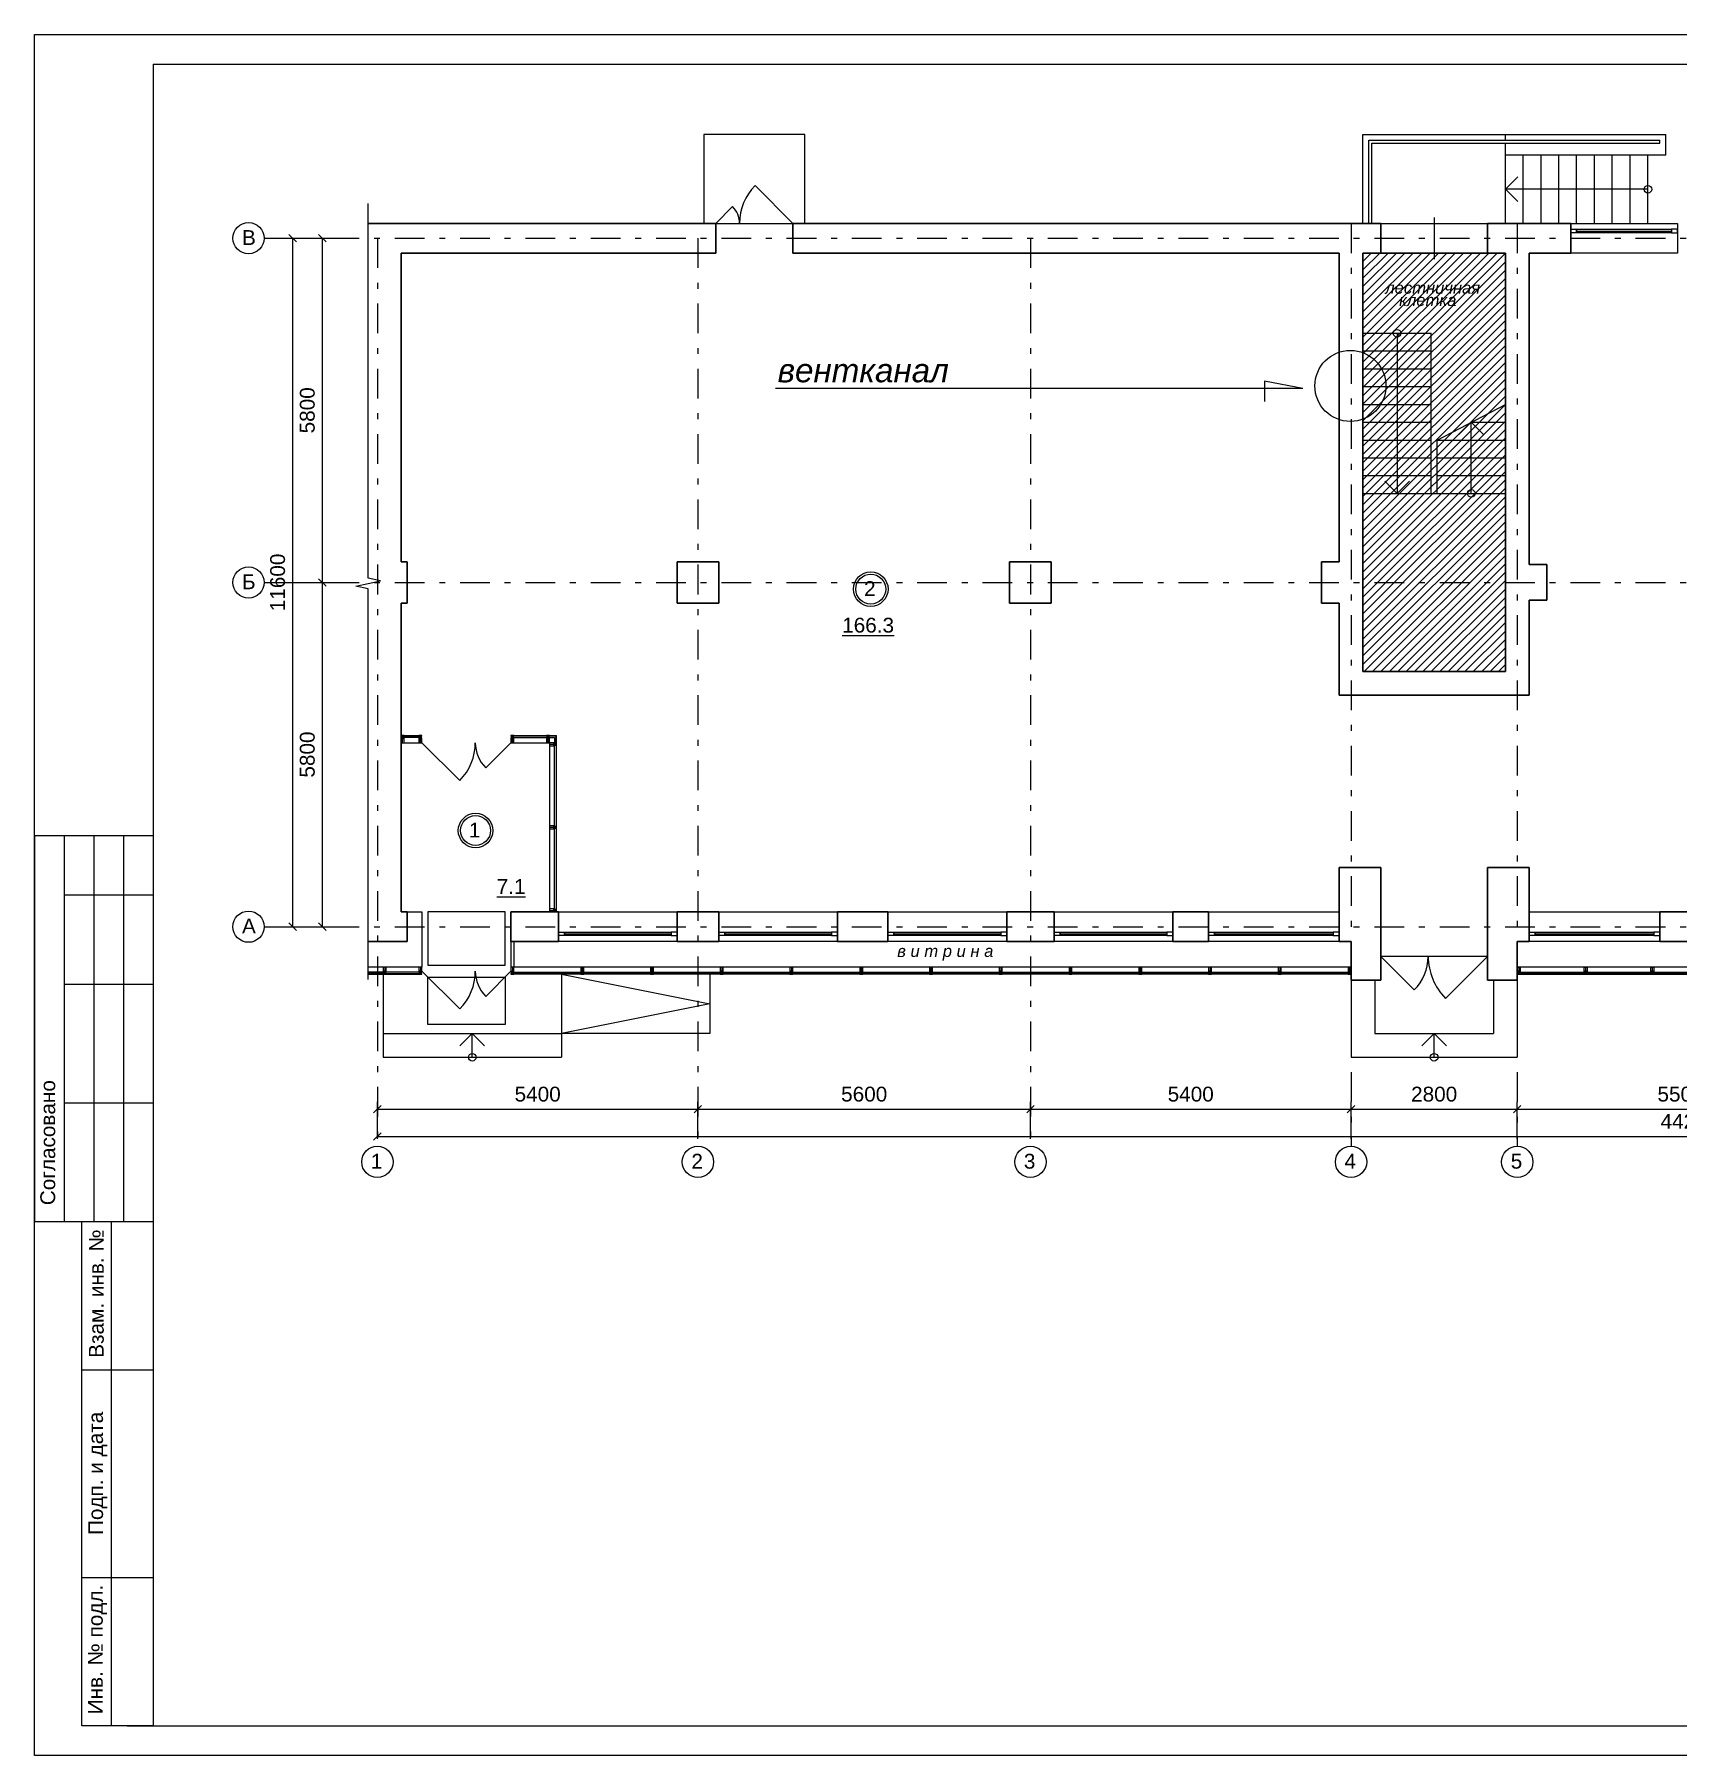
# Model space of a CAD drawing. Header units: metres. Extents: x 1647.3 to 1708.8, y -76.7 to -8.6.
# Drawn here: x 1647.35 to 1675.02, y -73.78 to -44.78 of the extents above; entities that cross this region are included whole.
import ezdxf
from ezdxf.enums import TextEntityAlignment as Align

# ---------------------------------------------------------------- set-up
doc = ezdxf.new("R2010")
doc.units = ezdxf.units.M
doc.header["$MEASUREMENT"] = 0
doc.linetypes.add('( Dashdot )', pattern=[1.001, 0.5, -0.25, 0.001, -0.25])
doc.layers.add('Level 50', color=7, linetype='Continuous', lineweight=0)
doc.layers.add('Level 63', color=7, linetype='Continuous', lineweight=0)
doc.styles.get("Standard").update_dxf_attribs({"font": 'times.ttf'})
doc.styles.add('Style-Arial', font='arial.ttf')
doc.styles.add('Style-Arial IF', font='ariali.ttf')
doc.dimstyles.get("Standard").update_dxf_attribs({"dimtxt": 0.18, "dimasz": 0.18, "dimexe": 0.18, "dimexo": 0.0625, "dimgap": 0.09, "dimtad": 0, "dimtih": 1, "dimtoh": 1, "dimdec": 4, "dimzin": 0, "dimdsep": 46, "dimtxsty": 'Standard', "dimcen": 0.09, "dimadec": 0, "dimazin": 0, "dimtfac": 1, "dimtdec": 4, "dimtofl": 0, "dimtmove": 0, "dimatfit": 3, "dimfxl": 1, "dimtolj": 1, "dimtzin": 0, "dimarcsym": 0})

# ---------------------------------------------------------------- blocks, each defined once
blk = doc.blocks.new('*U1186')
at = {"lineweight": 0}
blk.add_line((-0.8, 0), (0.8, 0), dxfattribs=at)
at = {"lineweight": 13, "flags": 128}
for points in [[(-0.9, 0.03), (-0.8, 0.03), (-0.8, -0.03), (-0.9, -0.03), (-0.9, 0.03)], [(0.9, 0.03), (0.8, 0.03), (0.8, -0.03), (0.9, -0.03), (0.9, 0.03)]]:
    blk.add_lwpolyline(points, close=True, dxfattribs=at)
at = {"lineweight": 0, "flags": 128}
blk.add_lwpolyline([(-0.8, 0.03), (0.8, 0.03), (0.8, -0.03), (-0.8, -0.03), (-0.8, 0.03)], close=True, dxfattribs=at)
blk = doc.blocks.new('*U1187')
at = {"lineweight": 0}
blk.add_line((-1, 0), (1, 0), dxfattribs=at)
at = {"lineweight": 13, "flags": 128}
for points in [[(-1.1, 0.03), (-1, 0.03), (-1, -0.03), (-1.1, -0.03), (-1.1, 0.03)], [(1.1, 0.03), (1, 0.03), (1, -0.03), (1.1, -0.03), (1.1, 0.03)]]:
    blk.add_lwpolyline(points, close=True, dxfattribs=at)
at = {"lineweight": 0, "flags": 128}
blk.add_lwpolyline([(-1, 0.03), (1, 0.03), (1, -0.03), (-1, -0.03), (-1, 0.03)], close=True, dxfattribs=at)
blk = doc.blocks.new('*U1190')
at = {"lineweight": 0}
blk.add_line((-0.9, 0), (0.9, 0), dxfattribs=at)
at = {"lineweight": 13, "flags": 128}
for points in [[(-1, 0.03), (-0.9, 0.03), (-0.9, -0.03), (-1, -0.03), (-1, 0.03)], [(1, 0.03), (0.9, 0.03), (0.9, -0.03), (1, -0.03), (1, 0.03)]]:
    blk.add_lwpolyline(points, close=True, dxfattribs=at)
at = {"lineweight": 0, "flags": 128}
blk.add_lwpolyline([(-0.9, 0.03), (0.9, 0.03), (0.9, -0.03), (-0.9, -0.03), (-0.9, 0.03)], close=True, dxfattribs=at)
blk = doc.blocks.new('*U109')
at = {"color": 7, "linetype": 'Continuous', "lineweight": 13}
blk.add_line((0, 0.06), (0, -0.06), dxfattribs=at)
at = {"color": 7, "linetype": 'Continuous', "lineweight": 13, "flags": 128}
for points in [[(-0.025, 0.06), (0.025, 0.06), (0.025, -0.01), (-0.025, -0.01), (-0.025, 0.06)], [(-0.025, -0.05), (0.025, -0.05), (0.025, -0.06), (-0.025, -0.06), (-0.025, -0.05)]]:
    blk.add_lwpolyline(points, close=True, dxfattribs=at)
for points in [[(-0.015, -0.025), (-0.025, -0.025), (-0.025, -0.01), (0.025, -0.01), (0.025, -0.025), (0.015, -0.025)], [(0.015, -0.025), (0.015, -0.05), (-0.015, -0.05), (-0.015, -0.025)]]:
    blk.add_lwpolyline(points, dxfattribs=at)
blk = doc.blocks.new('*U526')
at = {"layer": 'Level 50', "color": 7, "linetype": 'Continuous', "lineweight": 0}
for p, q in [((-30.737, 14.5), (30.763, 14.5)), ((-30.737, -14.5), (-30.737, 14.5)), ((30.763, -14.5), (-30.737, -14.5))]:
    blk.add_line(p, q, dxfattribs=at)
at = {"layer": 'Level 50', "color": 7, "linetype": 'Continuous', "lineweight": 13}
for p, q in [((-28.737, 14), (30.263, 14)), ((-28.737, 14), (-28.737, -14)), ((-29.176, -14), (30.263, -14))]:
    blk.add_line(p, q, dxfattribs=at)
at = {"layer": 'Level 63', "color": 7, "linetype": 'Continuous', "lineweight": 13}
for p, q in [((-30.737, 1), (-28.737, 1)), ((-30.737, 1), (-30.737, -5.5)), ((-30.237, 1), (-30.237, -5.5)), ((-29.737, 1), (-29.737, -5.5)), ((-29.237, 1), (-29.237, -5.5)), ((-30.237, 0), (-28.737, 0)), ((-30.237, -1.5), (-28.737, -1.5)), ((-30.237, -3.5), (-28.737, -3.5)), ((-30.737, -5.5), (-28.737, -5.5)), ((-29.937, -5.5), (-28.737, -5.5)), ((-29.437, -14), (-29.437, -5.5)), ((-29.937, -8), (-28.737, -8)), ((-29.937, -11.5), (-28.737, -11.5))]:
    blk.add_line(p, q, dxfattribs=at)
at = {"layer": 'Level 63', "color": 7, "linetype": 'Continuous', "lineweight": 13, "flags": 128}
blk.add_lwpolyline([(-28.737, -14), (-29.937, -14), (-29.937, -5.5)], dxfattribs=at)
at = {"layer": 'Level 63', "color": 7, "linetype": 'Continuous', "lineweight": 0, "style": 'Style-Arial'}
for s, p in [('Согласовано', (-30.513, -4.173)), ('Взам. инв. №', (-29.695, -6.716)), ('Подп. и дата', (-29.707, -9.745)), ('Инв. № подл.', (-29.712, -12.713))]:
    blk.add_text(s, height=0.25002, rotation=90, dxfattribs=at).set_placement(p, align=Align.MIDDLE_CENTER)
blk = doc.blocks.new('*U13')
at = {"color": 7, "linetype": 'Continuous', "lineweight": 13}
for radius in [0.291, 0.252]:
    blk.add_circle((0, 0), radius, dxfattribs=at)
at = {"color": 7, "linetype": 'Continuous', "lineweight": 13, "style": 'Style-Arial'}
blk.add_text('1', height=0.25, dxfattribs=at).set_placement((-0.113, 0.133), align=Align.TOP_LEFT)
blk = doc.blocks.new('*U14')
at = {"color": 7, "linetype": 'Continuous', "lineweight": 13}
for radius in [0.291, 0.252]:
    blk.add_circle((0, 0), radius, dxfattribs=at)
at = {"color": 7, "linetype": 'Continuous', "lineweight": 13, "style": 'Style-Arial'}
blk.add_text('2', height=0.25, dxfattribs=at).set_placement((-0.113, 0.133), align=Align.TOP_LEFT)
blk = doc.blocks.new('_Oblique')
at = {"color": 0, "linetype": 'ByBlock', "lineweight": -2}
blk.add_line((0.5, 0.5), (-0.5, -0.5), dxfattribs=at)
blk = doc.blocks.new('*D1195')
at = {"color": 0, "linetype": 'Continuous', "lineweight": -2, "transparency": 16777216}
for p, q in [((1651.343, -48.214), (1651.822, -48.214)), ((1651.697, -48.214), (1651.697, -59.814)), ((1651.343, -59.814), (1651.822, -59.814))]:
    blk.add_line(p, q, dxfattribs=at)
at = {"layer": 'Defpoints', "color": 0, "linetype": 'Continuous', "lineweight": 13, "transparency": 16777216}
for p in [(1651.218, -48.214), (1651.218, -59.814), (1651.697, -59.814)]:
    blk.add_point(p, dxfattribs=at)
at = {"color": 0, "linetype": 'Continuous', "lineweight": -2, "transparency": 16777216, "xscale": 0.125, "yscale": 0.125, "zscale": 0.125}
for p, rotation in [((1651.697, -48.214), 90), ((1651.697, -59.814), 270)]:
    blk.add_blockref('_Oblique', p, dxfattribs=dict(at, rotation=rotation))
at = {"color": 0, "linetype": 'Continuous', "lineweight": 0, "transparency": 16777216, "insert": (1651.445, -54.014), "char_height": 0.25, "attachment_point": 5, "rotation": 90, "style": 'Style-Arial'}
blk.add_mtext('\\A1;11600', dxfattribs=at)
blk = doc.blocks.new('*D1197')
at = {"color": 0, "linetype": 'Continuous', "lineweight": -2, "transparency": 16777216}
for p, q in [((1651.343, -48.214), (1652.322, -48.214)), ((1652.197, -48.214), (1652.197, -54.014)), ((1651.343, -54.014), (1652.322, -54.014))]:
    blk.add_line(p, q, dxfattribs=at)
at = {"layer": 'Defpoints', "color": 0, "linetype": 'Continuous', "lineweight": 13, "transparency": 16777216}
for p in [(1651.218, -48.214), (1651.218, -54.014), (1652.197, -54.014)]:
    blk.add_point(p, dxfattribs=at)
at = {"color": 0, "linetype": 'Continuous', "lineweight": -2, "transparency": 16777216, "xscale": 0.125, "yscale": 0.125, "zscale": 0.125}
for p, rotation in [((1652.197, -48.214), 90), ((1652.197, -54.014), 270)]:
    blk.add_blockref('_Oblique', p, dxfattribs=dict(at, rotation=rotation))
at = {"color": 0, "linetype": 'Continuous', "lineweight": 0, "transparency": 16777216, "insert": (1651.945, -51.114), "char_height": 0.25, "attachment_point": 5, "rotation": 90, "style": 'Style-Arial'}
blk.add_mtext('\\A1;5800', dxfattribs=at)
blk = doc.blocks.new('*D1196')
at = {"color": 0, "linetype": 'Continuous', "lineweight": -2, "transparency": 16777216}
for p, q in [((1651.343, -54.014), (1652.322, -54.014)), ((1652.197, -54.014), (1652.197, -59.814)), ((1651.343, -59.814), (1652.322, -59.814))]:
    blk.add_line(p, q, dxfattribs=at)
at = {"layer": 'Defpoints', "color": 0, "linetype": 'Continuous', "lineweight": 13, "transparency": 16777216}
for p in [(1651.218, -54.014), (1651.218, -59.814), (1652.197, -59.814)]:
    blk.add_point(p, dxfattribs=at)
at = {"color": 0, "linetype": 'Continuous', "lineweight": -2, "transparency": 16777216, "xscale": 0.125, "yscale": 0.125, "zscale": 0.125}
for p, rotation in [((1652.197, -54.014), 90), ((1652.197, -59.814), 270)]:
    blk.add_blockref('_Oblique', p, dxfattribs=dict(at, rotation=rotation))
at = {"color": 0, "linetype": 'Continuous', "lineweight": 0, "transparency": 16777216, "insert": (1651.945, -56.914), "char_height": 0.25, "attachment_point": 5, "rotation": 90, "style": 'Style-Arial'}
blk.add_mtext('\\A1;5800', dxfattribs=at)
blk = doc.blocks.new('*D1206')
at = {"color": 0, "linetype": 'Continuous', "lineweight": -2, "transparency": 16777216}
for p, q in [((1653.124, -63.389), (1653.124, -62.765)), ((1653.124, -62.89), (1658.524, -62.89)), ((1658.524, -63.389), (1658.524, -62.765))]:
    blk.add_line(p, q, dxfattribs=at)
at = {"layer": 'Defpoints', "color": 0, "linetype": 'Continuous', "lineweight": 13, "transparency": 16777216}
for p in [(1658.524, -62.89), (1653.124, -63.514), (1658.524, -63.514)]:
    blk.add_point(p, dxfattribs=at)
at = {"color": 0, "linetype": 'Continuous', "lineweight": -2, "transparency": 16777216, "xscale": 0.125, "yscale": 0.125, "zscale": 0.125, "rotation": 180}
blk.add_blockref('_Oblique', (1653.124, -62.89), dxfattribs=at)
at = {"color": 0, "linetype": 'Continuous', "lineweight": -2, "transparency": 16777216, "xscale": 0.125, "yscale": 0.125, "zscale": 0.125}
blk.add_blockref('_Oblique', (1658.524, -62.89), dxfattribs=at)
at = {"color": 0, "linetype": 'Continuous', "lineweight": 0, "transparency": 16777216, "insert": (1655.824, -62.637), "char_height": 0.25, "attachment_point": 5, "style": 'Style-Arial'}
blk.add_mtext('\\A1;5400', dxfattribs=at)
blk = doc.blocks.new('*D1198')
at = {"color": 0, "linetype": 'Continuous', "lineweight": -2, "transparency": 16777216}
for p, q in [((1658.524, -63.389), (1658.524, -62.765)), ((1658.524, -62.89), (1664.124, -62.89)), ((1664.124, -63.389), (1664.124, -62.765))]:
    blk.add_line(p, q, dxfattribs=at)
at = {"layer": 'Defpoints', "color": 0, "linetype": 'Continuous', "lineweight": 13, "transparency": 16777216}
for p in [(1664.124, -62.89), (1658.524, -63.514), (1664.124, -63.514)]:
    blk.add_point(p, dxfattribs=at)
at = {"color": 0, "linetype": 'Continuous', "lineweight": -2, "transparency": 16777216, "xscale": 0.125, "yscale": 0.125, "zscale": 0.125, "rotation": 180}
blk.add_blockref('_Oblique', (1658.524, -62.89), dxfattribs=at)
at = {"color": 0, "linetype": 'Continuous', "lineweight": -2, "transparency": 16777216, "xscale": 0.125, "yscale": 0.125, "zscale": 0.125}
blk.add_blockref('_Oblique', (1664.124, -62.89), dxfattribs=at)
at = {"color": 0, "linetype": 'Continuous', "lineweight": 0, "transparency": 16777216, "insert": (1661.324, -62.637), "char_height": 0.25, "attachment_point": 5, "style": 'Style-Arial'}
blk.add_mtext('\\A1;5600', dxfattribs=at)
blk = doc.blocks.new('*D1199')
at = {"color": 0, "linetype": 'Continuous', "lineweight": -2, "transparency": 16777216}
for p, q in [((1664.124, -63.389), (1664.124, -62.765)), ((1664.124, -62.89), (1669.524, -62.89)), ((1669.524, -63.389), (1669.524, -62.765))]:
    blk.add_line(p, q, dxfattribs=at)
at = {"layer": 'Defpoints', "color": 0, "linetype": 'Continuous', "lineweight": 13, "transparency": 16777216}
for p in [(1669.524, -62.89), (1664.124, -63.514), (1669.524, -63.514)]:
    blk.add_point(p, dxfattribs=at)
at = {"color": 0, "linetype": 'Continuous', "lineweight": -2, "transparency": 16777216, "xscale": 0.125, "yscale": 0.125, "zscale": 0.125, "rotation": 180}
blk.add_blockref('_Oblique', (1664.124, -62.89), dxfattribs=at)
at = {"color": 0, "linetype": 'Continuous', "lineweight": -2, "transparency": 16777216, "xscale": 0.125, "yscale": 0.125, "zscale": 0.125}
blk.add_blockref('_Oblique', (1669.524, -62.89), dxfattribs=at)
at = {"color": 0, "linetype": 'Continuous', "lineweight": 0, "transparency": 16777216, "insert": (1666.824, -62.637), "char_height": 0.25, "attachment_point": 5, "style": 'Style-Arial'}
blk.add_mtext('\\A1;5400', dxfattribs=at)
blk = doc.blocks.new('*D1200')
at = {"color": 0, "linetype": 'Continuous', "lineweight": -2, "transparency": 16777216}
for p, q in [((1669.524, -63.389), (1669.524, -62.765)), ((1669.524, -62.89), (1672.324, -62.89)), ((1672.324, -63.389), (1672.324, -62.765))]:
    blk.add_line(p, q, dxfattribs=at)
at = {"layer": 'Defpoints', "color": 0, "linetype": 'Continuous', "lineweight": 13, "transparency": 16777216}
for p in [(1672.324, -62.89), (1669.524, -63.514), (1672.324, -63.514)]:
    blk.add_point(p, dxfattribs=at)
at = {"color": 0, "linetype": 'Continuous', "lineweight": -2, "transparency": 16777216, "xscale": 0.125, "yscale": 0.125, "zscale": 0.125, "rotation": 180}
blk.add_blockref('_Oblique', (1669.524, -62.89), dxfattribs=at)
at = {"color": 0, "linetype": 'Continuous', "lineweight": -2, "transparency": 16777216, "xscale": 0.125, "yscale": 0.125, "zscale": 0.125}
blk.add_blockref('_Oblique', (1672.324, -62.89), dxfattribs=at)
at = {"color": 0, "linetype": 'Continuous', "lineweight": 0, "transparency": 16777216, "insert": (1670.924, -62.637), "char_height": 0.25, "attachment_point": 5, "style": 'Style-Arial'}
blk.add_mtext('\\A1;2800', dxfattribs=at)
blk = doc.blocks.new('*D1201')
at = {"color": 0, "linetype": 'Continuous', "lineweight": -2, "transparency": 16777216}
for p, q in [((1672.324, -63.389), (1672.324, -62.765)), ((1672.324, -62.89), (1677.824, -62.89)), ((1677.824, -63.389), (1677.824, -62.765))]:
    blk.add_line(p, q, dxfattribs=at)
at = {"layer": 'Defpoints', "color": 0, "linetype": 'Continuous', "lineweight": 13, "transparency": 16777216}
for p in [(1677.824, -62.89), (1672.324, -63.514), (1677.824, -63.514)]:
    blk.add_point(p, dxfattribs=at)
at = {"color": 0, "linetype": 'Continuous', "lineweight": -2, "transparency": 16777216, "xscale": 0.125, "yscale": 0.125, "zscale": 0.125, "rotation": 180}
blk.add_blockref('_Oblique', (1672.324, -62.89), dxfattribs=at)
at = {"color": 0, "linetype": 'Continuous', "lineweight": -2, "transparency": 16777216, "xscale": 0.125, "yscale": 0.125, "zscale": 0.125}
blk.add_blockref('_Oblique', (1677.824, -62.89), dxfattribs=at)
at = {"color": 0, "linetype": 'Continuous', "lineweight": 0, "transparency": 16777216, "insert": (1675.074, -62.637), "char_height": 0.25, "attachment_point": 5, "style": 'Style-Arial'}
blk.add_mtext('\\A1;5500', dxfattribs=at)
blk = doc.blocks.new('*D1207')
at = {"color": 0, "linetype": 'Continuous', "lineweight": -2, "transparency": 16777216}
for p, q in [((1653.124, -63.389), (1653.124, -63.223)), ((1653.124, -63.348), (1697.324, -63.348)), ((1697.324, -63.389), (1697.324, -63.223))]:
    blk.add_line(p, q, dxfattribs=at)
at = {"layer": 'Defpoints', "color": 0, "linetype": 'Continuous', "lineweight": 13, "transparency": 16777216}
for p in [(1697.324, -63.348), (1653.124, -63.514), (1697.324, -63.514)]:
    blk.add_point(p, dxfattribs=at)
at = {"color": 0, "linetype": 'Continuous', "lineweight": -2, "transparency": 16777216, "xscale": 0.125, "yscale": 0.125, "zscale": 0.125, "rotation": 180}
blk.add_blockref('_Oblique', (1653.124, -63.348), dxfattribs=at)
at = {"color": 0, "linetype": 'Continuous', "lineweight": -2, "transparency": 16777216, "xscale": 0.125, "yscale": 0.125, "zscale": 0.125}
blk.add_blockref('_Oblique', (1697.324, -63.348), dxfattribs=at)
at = {"color": 0, "linetype": 'Continuous', "lineweight": 0, "transparency": 16777216, "insert": (1675.224, -63.095), "char_height": 0.25, "attachment_point": 5, "style": 'Style-Arial'}
blk.add_mtext('\\A1;44200', dxfattribs=at)

msp = doc.modelspace()

# ---------------------------------------------------------------- hatches: boundary and pattern name
at = {"lineweight": 0}
h = msp.add_hatch(dxfattribs=at)
h.set_pattern_fill('HATCH', color=252, style=0, pattern_type=2)
h.set_pattern_definition([(45, (1669.72421, -48.46436), (-0.0707107, 0.0707107), [])])
h.paths.add_polyline_path([(1669.72421104, -48.46436206), (1672.12421104, -48.46436206), (1672.12421104, -55.51436206), (1669.72421104, -55.51436206)])

# ---------------------------------------------------------------- linework, layer by layer
at = {"lineweight": 13}
for p, q in [((1669.72421104, -47.96436206), (1669.72421104, -46.46436206)), ((1669.72421104, -46.46436206), (1674.82421104, -46.46436206)), ((1669.82421104, -46.56436206), (1674.72421104, -46.56436206)), ((1669.82421104, -47.96436206), (1669.82421104, -46.56436206)), ((1669.87421104, -46.61436206), (1674.72421104, -46.61436206)), ((1669.87421104, -47.96436206), (1669.87421104, -46.61436206)), ((1672.12421104, -46.56436206), (1672.12421104, -46.46436206)), ((1672.12421104, -47.96436206), (1672.12421104, -46.61436206)), ((1674.72421104, -46.61436206), (1674.72421104, -46.56436206)), ((1674.82421104, -46.81436206), (1674.82421104, -46.46436206)), ((1674.82421104, -46.81436206), (1672.12421104, -46.81436206)), ((1674.52421104, -47.96436206), (1674.52421104, -46.81436206)), ((1659.48781493, -47.32796596), (1660.12421104, -47.96436206)), ((1658.82421104, -47.96436206), (1659.10705375, -47.68151935)), ((1669.72421104, -49.81436206), (1670.87421104, -49.81436206)), ((1670.87421104, -52.51436206), (1670.87421104, -49.81436206)), ((1670.97421104, -52.51436206), (1670.97421104, -51.61436206)), ((1669.72421104, -52.51436206), (1672.12421104, -52.51436206)), ((1653.52421104, -56.59436206), (1653.87421104, -56.59436206)), ((1653.52421104, -56.71436206), (1653.87421104, -56.71436206)), ((1653.87421104, -56.71436206), (1654.51060714, -57.35075817)), ((1655.37421104, -56.71436206), (1654.94994697, -57.13862613)), ((1655.37421104, -56.59436206), (1656.14421104, -56.59436206)), ((1655.37421104, -56.71436206), (1656.02421104, -56.71436206)), ((1656.02421104, -56.71436206), (1656.02421104, -59.56436206)), ((1656.14421104, -59.56436206), (1656.14421104, -56.59436206)), ((1653.62421104, -59.56436206), (1653.87421104, -59.56436206)), ((1653.87421104, -59.56436206), (1653.87421104, -60.49436206)), ((1655.37421104, -60.06436206), (1655.37421104, -60.49436206)), ((1655.42421104, -60.06436206), (1655.42421104, -60.49436206)), ((1670.02421104, -60.31436206), (1670.58989646, -60.88004749)), ((1671.82421104, -60.31436206), (1671.11710426, -61.02146885)), ((1653.82421104, -60.49436206), (1652.968254, -60.49436206)), ((1653.87421104, -60.56436206), (1654.51060714, -61.20075817)), ((1655.37421104, -60.56436206), (1654.94994697, -60.98862613)), ((1669.52421104, -60.49436206), (1655.37421104, -60.49436206)), ((1683.62421104, -60.49436206), (1672.32421104, -60.49436206)), ((1652.968254, -60.61436206), (1653.82421104, -60.61436206)), ((1653.22301905, -60.61436206), (1653.22301905, -62.01436206)), ((1669.52421104, -60.61436206), (1655.37421104, -60.61436206)), ((1656.22301905, -60.61436206), (1656.22301905, -62.01436206)), ((1658.72301905, -60.61436206), (1658.72301905, -61.61436206)), ((1669.52421104, -60.71436206), (1669.52421104, -62.01436206)), ((1669.92421104, -60.71436206), (1669.92421104, -61.61436206)), ((1671.92421104, -60.71436206), (1671.92421104, -61.61436206)), ((1672.32421104, -60.61436206), (1683.62421104, -60.61436206)), ((1672.32421104, -60.71436206), (1672.32421104, -62.01436206)), ((1653.22301905, -61.61436206), (1656.22301905, -61.61436206)), ((1658.72301905, -61.61436206), (1656.22301905, -61.61436206)), ((1669.92421104, -61.61436206), (1671.92421104, -61.61436206)), ((1653.22301905, -62.01436206), (1656.22301905, -62.01436206)), ((1669.52421104, -62.01436206), (1672.32421104, -62.01436206))]:
    msp.add_line(p, q, dxfattribs=at)
at = {"lineweight": 0}
for p, q in [((1672.42421104, -47.96436206), (1672.42421104, -46.81436206)), ((1672.72421104, -47.96436206), (1672.72421104, -46.81436206)), ((1673.02421104, -47.96436206), (1673.02421104, -46.81436206)), ((1673.32421104, -47.96436206), (1673.32421104, -46.81436206)), ((1673.62421104, -47.96436206), (1673.62421104, -46.81436206)), ((1673.92421104, -47.96436206), (1673.92421104, -46.81436206)), ((1674.22421104, -47.96436206), (1674.22421104, -46.81436206)), ((1672.33196141, -47.18161169), (1672.12421104, -47.38936206)), ((1674.52421104, -47.38936206), (1672.12421104, -47.38936206)), ((1672.33196141, -47.59711244), (1672.12421104, -47.38936206)), ((1658.82421104, -47.96436206), (1660.12421104, -47.96436206)), ((1670.92421104, -47.86436206), (1670.92421104, -48.56436206)), ((1670.29921104, -49.81436206), (1670.29921104, -52.51436206)), ((1669.72421104, -50.11436206), (1670.87421104, -50.11436206)), ((1669.72421104, -50.41436206), (1670.87421104, -50.41436206)), ((1669.72421104, -50.71436206), (1670.87421104, -50.71436206)), ((1669.72421104, -51.01436206), (1670.87421104, -51.01436206)), ((1670.97421104, -51.61436206), (1672.12421104, -51.01436206)), ((1669.72421104, -51.31436206), (1670.87421104, -51.31436206)), ((1671.34146067, -51.52211244), (1671.54921104, -51.31436206)), ((1671.54921104, -51.31436206), (1672.12421104, -51.31436206)), ((1671.54921104, -52.51436206), (1671.54921104, -51.31436206)), ((1671.75696141, -51.52211244), (1671.54921104, -51.31436206)), ((1669.72421104, -51.61436206), (1670.87421104, -51.61436206)), ((1670.97421104, -51.61436206), (1672.12421104, -51.61436206)), ((1669.72421104, -51.91436206), (1670.87421104, -51.91436206)), ((1670.97421104, -51.91436206), (1672.12421104, -51.91436206)), ((1669.72421104, -52.21436206), (1670.87421104, -52.21436206)), ((1670.09146067, -52.30661169), (1670.29921104, -52.51436206)), ((1670.50696141, -52.30661169), (1670.29921104, -52.51436206)), ((1670.97421104, -52.21436206), (1672.12421104, -52.21436206)), ((1671.82421104, -60.31436206), (1670.02421104, -60.31436206)), ((1654.51526868, -61.82211244), (1654.72301905, -61.61436206)), ((1654.72301905, -62.01436206), (1654.72301905, -61.61436206)), ((1654.93076942, -61.82211244), (1654.72301905, -61.61436206)), ((1670.71646067, -61.82211244), (1670.92421104, -61.61436206)), ((1670.92421104, -62.01436206), (1670.92421104, -61.61436206)), ((1671.13196141, -61.82211244), (1670.92421104, -61.61436206))]:
    msp.add_line(p, q, dxfattribs=at)
at = {"lineweight": 30}
for p, q in [((1652.968254, -47.96436206), (1658.82421104, -47.96436206)), ((1658.82421104, -47.96436206), (1658.82421104, -48.46436206)), ((1660.12421104, -47.96436206), (1660.12421104, -48.46436206)), ((1660.12421104, -47.96436206), (1670.02421104, -47.96436206)), ((1670.02421104, -47.96436206), (1670.02421104, -48.46436206)), ((1671.82421104, -47.96436206), (1671.82421104, -48.46436206)), ((1671.82421104, -47.96436206), (1673.22421104, -47.96436206)), ((1673.22421104, -47.96436206), (1673.22421104, -48.46436206)), ((1653.52421104, -48.46436206), (1658.82421104, -48.46436206)), ((1653.52421104, -48.46436206), (1653.52421104, -53.66436206)), ((1660.12421104, -48.46436206), (1669.32421104, -48.46436206)), ((1669.32421104, -53.66436206), (1669.32421104, -48.46436206)), ((1669.72421104, -55.51436206), (1669.72421104, -48.46436206)), ((1669.72421104, -48.46436206), (1670.02421104, -48.46436206)), ((1671.82421104, -48.46436206), (1672.12421104, -48.46436206)), ((1672.12421104, -55.51436206), (1672.12421104, -48.46436206)), ((1672.52421104, -53.71436206), (1672.52421104, -48.46436206)), ((1672.52421104, -48.46436206), (1673.22421104, -48.46436206)), ((1653.62421104, -53.66436206), (1653.52421104, -53.66436206)), ((1653.62421104, -53.66436206), (1653.62421104, -54.36436206)), ((1658.17421104, -53.66436206), (1658.17421104, -54.36436206)), ((1658.17421104, -53.66436206), (1658.87421104, -53.66436206)), ((1658.87421104, -53.66436206), (1658.87421104, -54.36436206)), ((1663.77421104, -53.66436206), (1663.77421104, -54.36436206)), ((1664.47421104, -53.66436206), (1663.77421104, -53.66436206)), ((1664.47421104, -53.66436206), (1664.47421104, -54.36436206)), ((1669.02421104, -53.66436206), (1669.02421104, -54.36436206)), ((1669.02421104, -53.66436206), (1669.32421104, -53.66436206)), ((1672.82421104, -53.71436206), (1672.52421104, -53.71436206)), ((1672.82421104, -53.71436206), (1672.82421104, -54.31436206)), ((1653.62421104, -54.36436206), (1653.52421104, -54.36436206)), ((1653.52421104, -54.36436206), (1653.52421104, -59.56436206)), ((1658.17421104, -54.36436206), (1658.87421104, -54.36436206)), ((1664.47421104, -54.36436206), (1663.77421104, -54.36436206)), ((1669.02421104, -54.36436206), (1669.32421104, -54.36436206)), ((1669.32421104, -55.91436206), (1669.32421104, -54.36436206)), ((1672.52421104, -54.31436206), (1672.52421104, -55.91436206)), ((1672.82421104, -54.31436206), (1672.52421104, -54.31436206)), ((1669.72421104, -55.51436206), (1672.12421104, -55.51436206)), ((1669.32421104, -55.91436206), (1672.52421104, -55.91436206)), ((1669.32421104, -58.81436206), (1670.02421104, -58.81436206)), ((1669.32421104, -58.81436206), (1669.32421104, -60.06436206)), ((1670.02421104, -58.81436206), (1670.02421104, -60.71436206)), ((1671.82421104, -58.81436206), (1671.82421104, -60.71436206)), ((1671.82421104, -58.81436206), (1672.52421104, -58.81436206)), ((1672.52421104, -60.06436206), (1672.52421104, -58.81436206)), ((1653.62421104, -59.56436206), (1653.52421104, -59.56436206)), ((1653.62421104, -59.56436206), (1653.62421104, -60.06436206)), ((1655.37421104, -59.56436206), (1655.37421104, -60.06436206)), ((1655.37421104, -59.56436206), (1656.17421104, -59.56436206)), ((1656.17421104, -59.56436206), (1656.17421104, -60.06436206)), ((1658.17421104, -59.56436206), (1658.17421104, -60.06436206)), ((1658.17421104, -59.56436206), (1658.87421104, -59.56436206)), ((1658.87421104, -59.56436206), (1658.87421104, -60.06436206)), ((1660.87421104, -59.56436206), (1660.87421104, -60.06436206)), ((1660.87421104, -59.56436206), (1661.72421104, -59.56436206)), ((1661.72421104, -59.56436206), (1661.72421104, -60.06436206)), ((1663.72421104, -59.56436206), (1663.72421104, -60.06436206)), ((1663.72421104, -59.56436206), (1664.52421104, -59.56436206)), ((1664.52421104, -59.56436206), (1664.52421104, -60.06436206)), ((1666.52421104, -59.56436206), (1666.52421104, -60.06436206)), ((1666.52421104, -59.56436206), (1667.12421104, -59.56436206)), ((1667.12421104, -59.56436206), (1667.12421104, -60.06436206)), ((1674.72421104, -59.56436206), (1675.32421104, -59.56436206)), ((1674.72421104, -59.56436206), (1674.72421104, -60.06436206)), ((1652.968254, -60.06436206), (1653.62421104, -60.06436206)), ((1655.37421104, -60.06436206), (1656.17421104, -60.06436206)), ((1658.17421104, -60.06436206), (1658.87421104, -60.06436206)), ((1660.87421104, -60.06436206), (1661.72421104, -60.06436206)), ((1663.72421104, -60.06436206), (1664.52421104, -60.06436206)), ((1666.52421104, -60.06436206), (1667.12421104, -60.06436206)), ((1669.32421104, -60.06436206), (1669.52421104, -60.06436206)), ((1669.52421104, -60.06436206), (1669.52421104, -60.71436206)), ((1672.32421104, -60.06436206), (1672.32421104, -60.71436206)), ((1672.52421104, -60.06436206), (1672.32421104, -60.06436206)), ((1674.72421104, -60.06436206), (1675.32421104, -60.06436206)), ((1669.52421104, -60.71436206), (1670.02421104, -60.71436206)), ((1671.82421104, -60.71436206), (1672.32421104, -60.71436206))]:
    msp.add_line(p, q, dxfattribs=at)
at = {"color": 1, "linetype": '( Dashdot )', "lineweight": 0}
for p, q in [((1669.52421104, -47.96544933), (1669.52421104, -63.51436206)), ((1672.32421104, -47.96544933), (1672.32421104, -63.51436206)), ((1651.218254, -48.21436206), (1697.82421104, -48.21436206)), ((1653.12421104, -48.21436206), (1653.12421104, -63.51436206)), ((1658.52421104, -48.21436206), (1658.52421104, -63.51436206)), ((1664.12421104, -48.21436206), (1664.12421104, -63.51436206)), ((1651.218254, -54.01436206), (1697.32421104, -54.01436206)), ((1651.218254, -59.81436206), (1697.32421104, -59.81436206))]:
    msp.add_line(p, q, dxfattribs=at)
at = {"color": 1, "lineweight": 13}
for p, q in [((1668.71168911, -50.74820374), (1659.827545, -50.74820374)), ((1668.71168911, -50.74820374), (1668.06643073, -50.62229175)), ((1668.06643073, -50.62229175), (1668.06643073, -50.96427494))]:
    msp.add_line(p, q, dxfattribs=at)
at = {"color": 7, "linetype": 'Continuous', "lineweight": 13}
for p, q in [((1653.23301905, -60.57936206), (1652.968254, -60.57936206)), ((1653.23301905, -60.60436206), (1652.968254, -60.60436206))]:
    msp.add_line(p, q, dxfattribs=at)
at = {"lineweight": 13, "flags": 128}
for points in [[(1660.32421104, -47.96436206), (1660.32421104, -46.46436206), (1658.62421104, -46.46436206), (1658.62421104, -47.96436206)], [(1656.13421104, -56.60436206), (1656.01421104, -56.60436206), (1656.01421104, -56.62936206), (1656.10921104, -56.62936206)], [(1656.10921104, -56.62936206), (1656.10921104, -56.72436206), (1656.13421104, -56.72436206), (1656.13421104, -56.60436206)]]:
    msp.add_lwpolyline(points, dxfattribs=at)
at = {"lineweight": 0, "flags": 128}
for points in [[(1652.968254, -60.70643955), (1652.968254, -54.1230526), (1652.76231423, -54.07769685), (1653.17419376, -53.98698536), (1652.968254, -53.94162962), (1652.968254, -47.63022918)], [(1656.22301905, -60.61436206), (1658.72301905, -61.11436206), (1656.22301905, -61.61436206)]]:
    msp.add_lwpolyline(points, dxfattribs=at)
for points in [[(1670.02421104, -47.96436206), (1671.82421104, -47.96436206), (1671.82421104, -48.46436206), (1670.02421104, -48.46436206), (1670.02421104, -47.96436206)], [(1673.22421104, -47.96436206), (1675.02421104, -47.96436206), (1675.02421104, -48.46436206), (1673.22421104, -48.46436206), (1673.22421104, -47.96436206)], [(1653.97421104, -60.46436206), (1655.27421104, -60.46436206), (1655.27421104, -59.56436206), (1653.97421104, -59.56436206), (1653.97421104, -60.46436206)], [(1656.17421104, -59.56436206), (1658.17421104, -59.56436206), (1658.17421104, -60.06436206), (1656.17421104, -60.06436206), (1656.17421104, -59.56436206)], [(1658.87421104, -59.56436206), (1660.87421104, -59.56436206), (1660.87421104, -60.06436206), (1658.87421104, -60.06436206), (1658.87421104, -59.56436206)], [(1661.72421104, -59.56436206), (1663.72421104, -59.56436206), (1663.72421104, -60.06436206), (1661.72421104, -60.06436206), (1661.72421104, -59.56436206)], [(1664.52421104, -59.56436206), (1666.52421104, -59.56436206), (1666.52421104, -60.06436206), (1664.52421104, -60.06436206), (1664.52421104, -59.56436206)], [(1667.12421104, -59.56436206), (1669.32421104, -59.56436206), (1669.32421104, -60.06436206), (1667.12421104, -60.06436206), (1667.12421104, -59.56436206)], [(1672.52421104, -59.56436206), (1674.72421104, -59.56436206), (1674.72421104, -60.06436206), (1672.52421104, -60.06436206), (1672.52421104, -59.56436206)], [(1653.97421104, -60.66436206), (1655.27421104, -60.66436206), (1655.27421104, -61.46436206), (1653.97421104, -61.46436206), (1653.97421104, -60.66436206)]]:
    msp.add_lwpolyline(points, close=True, dxfattribs=at)
at = {"color": 252, "lineweight": 0, "flags": 128}
msp.add_lwpolyline([(1669.72421104, -48.46436206), (1672.12421104, -48.46436206), (1672.12421104, -55.51436206), (1669.72421104, -55.51436206), (1669.72421104, -48.46436206)], close=True, dxfattribs=at)
at = {"lineweight": 13, "flags": 128}
for points in [[(1653.56421104, -56.60436206), (1653.83421104, -56.60436206), (1653.83421104, -56.62936206), (1653.56421104, -56.62936206), (1653.56421104, -56.60436206)], [(1655.41421104, -56.60436206), (1655.41421104, -56.62936206), (1655.98421104, -56.62936206), (1655.98421104, -56.60436206), (1655.41421104, -56.60436206)], [(1656.10921104, -56.75436206), (1656.13421104, -56.75436206), (1656.13421104, -59.52436206), (1656.10921104, -59.52436206), (1656.10921104, -56.75436206)], [(1653.26301905, -60.57936206), (1653.26301905, -60.60436206), (1653.83421104, -60.60436206), (1653.83421104, -60.57936206), (1653.26301905, -60.57936206)], [(1669.48421104, -60.57936206), (1669.48421104, -60.60436206), (1655.41421104, -60.60436206), (1655.41421104, -60.57936206), (1669.48421104, -60.57936206)], [(1683.58421104, -60.57936206), (1683.58421104, -60.60436206), (1672.36421104, -60.60436206), (1672.36421104, -60.57936206), (1683.58421104, -60.57936206)]]:
    msp.add_lwpolyline(points, close=True, dxfattribs=at)
at = {"lineweight": 0}
for centre in [(1674.52421104, -47.38936206), (1670.29921104, -49.81436206), (1671.54921104, -52.51436206), (1654.72301905, -62.01436206), (1670.92421104, -62.01436206)]:
    msp.add_circle(centre, 0.06444703, dxfattribs=at)
at = {"color": 7, "linetype": 'Continuous', "lineweight": 13}
for centre in [(1650.95489855, -48.21436206), (1650.95489855, -54.01436206), (1650.95489855, -59.81436206), (1653.12421104, -63.77771751), (1658.52421104, -63.77771751), (1664.12421104, -63.77771751), (1669.52421104, -63.77771751), (1672.32421104, -63.77771751)]:
    msp.add_circle(centre, 0.26335544, dxfattribs=at)
at = {"color": 1, "lineweight": 13}
msp.add_circle((1669.51374877, -50.70263837), 0.59847058, dxfattribs=at)
at = {"lineweight": 0}
for centre, radius, start, end in [((1660.12421104, -47.96436206), 0.9, 135, 180), ((1658.82421104, -47.96436206), 0.4, 0, 45), ((1653.87421104, -56.71436206), 0.9, 315, 0), ((1655.37421104, -56.71436206), 0.6, 180, 225), ((1670.02421104, -60.31436206), 0.8, 315, 0), ((1671.82421104, -60.31436206), 1, 180, 225), ((1653.87421104, -60.56436206), 0.9, 315, 0), ((1655.37421104, -60.56436206), 0.6, 180, 225)]:
    msp.add_arc(centre, radius, start, end, dxfattribs=at)

# ---------------------------------------------------------------- block references
at = {"lineweight": 13}
for name, p in [('*U1186', (1674.12425, -48.09434725)), ('*U1187', (1668.22425, -59.93434725)), ('*U1187', (1673.62425, -59.93434725))]:
    msp.add_blockref(name, p, dxfattribs=at)
at = {"color": 7, "linetype": 'Continuous', "lineweight": 13}
for name, p in [('*U14', (1661.43441532, -54.12607476)), ('*U13', (1654.77863304, -58.19438479)), ('*U109', (1672.34918114, -60.55432611)), ('*U109', (1673.47418114, -60.55432611)), ('*U109', (1674.59918114, -60.55432611))]:
    msp.add_blockref(name, p, dxfattribs=at)
at = {"color": 7, "linetype": 'Continuous', "lineweight": 13, "extrusion": (0, 0, -1)}
for p, rotation in [((-1653.54918114, -56.65439801), 180), ((-1653.84918114, -56.65439801), 180), ((-1655.39918114, -56.65439801), 180), ((-1655.99918114, -56.65439801), 180), ((-1656.08417509, -56.73933217), 270), ((-1656.08417509, -58.13933217), 270), ((-1656.08417509, -59.53933217), 270)]:
    msp.add_blockref('*U109', p, dxfattribs=dict(at, rotation=rotation))
at = {"lineweight": 0}
for p in [(1657.17425, -59.93434725), (1659.87425, -59.93434725), (1662.72425, -59.93434725), (1665.52425, -59.93434725)]:
    msp.add_blockref('*U1190', p, dxfattribs=at)
at = {"color": 7, "linetype": 'Continuous', "lineweight": 13, "extrusion": (0, 0, -1)}
for p in [(-1653.24804895, -60.55432611), (-1653.84924093, -60.55432611), (-1655.39924093, -60.55432611), (-1656.57424093, -60.55432611), (-1657.74924093, -60.55432611), (-1658.92424093, -60.55432611), (-1660.09924093, -60.55432611), (-1661.27424093, -60.55432611), (-1662.44924093, -60.55432611), (-1663.62424093, -60.55432611), (-1664.79924093, -60.55432611), (-1665.97424093, -60.55432611), (-1667.14924093, -60.55432611), (-1668.32424093, -60.55432611), (-1669.49924093, -60.55432611)]:
    msp.add_blockref('*U109', p, dxfattribs=at)
at = {"layer": 'Level 50', "color": 7, "linetype": 'Continuous', "lineweight": 13}
msp.add_blockref('*U526', (1678.08518472, -59.28030757), dxfattribs=at)

# ---------------------------------------------------------------- texts
at = {"color": 7, "linetype": 'Continuous', "lineweight": 30, "style": 'Style-Arial'}
for s, p in [('В', (1650.84444313, -48.07764891)), ('Б', (1650.84444313, -53.87764891)), ('А', (1650.84444313, -59.67764891)), ('1', (1653.01375562, -63.64100436)), ('2', (1658.41375562, -63.64100436)), ('3', (1664.01375562, -63.64100436)), ('4', (1669.41375562, -63.64100436)), ('5', (1672.21375562, -63.64100436))]:
    msp.add_text(s, height=0.25, dxfattribs=at).set_placement(p, align=Align.TOP_LEFT)
at = {"color": 1, "lineweight": 13, "style": 'Style-Arial IF'}
msp.add_text('вентканал ', height=0.4, dxfattribs=at).set_placement((1659.86709476, -50.24119434), align=Align.TOP_LEFT)
at = {"color": 7, "lineweight": 0, "style": 'Style-Arial IF'}
msp.add_text('в и т р и н а ', height=0.2, dxfattribs=at).set_placement((1661.88053469, -60.12446252), align=Align.TOP_LEFT)
at = {"color": 7, "lineweight": 0, "insert": (1670.10165765, -48.94951522), "char_height": 0.2, "attachment_point": 1, "line_spacing_factor": 0.621037, "style": 'Style-Arial IF'}
msp.add_mtext('лестничная\\P   клетка', dxfattribs=at)
at = {"color": 7, "linetype": 'Continuous', "lineweight": 13, "char_height": 0.25, "attachment_point": 1, "line_spacing_factor": 0.6, "style": 'Style-Arial'}
for s, insert in [('\\L166.3', (1660.95332575, -54.60878146)), ('\\L7.1', (1655.13457635, -59.01254719))]:
    msp.add_mtext(s, dxfattribs=dict(at, insert=insert))

# ---------------------------------------------------------------- dimensions: what is measured, and where the dimension line sits
at = {"color": 5, "linetype": 'Continuous', "lineweight": 0}
for base, p1, p2, picture, middle in [((1651.69726916, -59.81436206), (1651.218254, -48.21436206), (1651.218254, -59.81436206), '*D1195', (1651.44462591, -54.01436206)), ((1652.19739003, -54.01436206), (1651.218254, -48.21436206), (1651.218254, -54.01436206), '*D1197', (1651.94474678, -51.11436206)), ((1652.19739003, -59.81436206), (1651.218254, -54.01436206), (1651.218254, -59.81436206), '*D1196', (1651.94474678, -56.91436206))]:
    dim = msp.add_linear_dim(base=base, p1=p1, p2=p2, angle=270, dimstyle='Standard', override={"dimtxt": 0.25, "dimasz": 0.125, "dimexe": 0.125, "dimexo": 0.125, "dimgap": 0.125, "dimtad": 1, "dimtih": 0, "dimtoh": 0, "dimlfac": 1000, "dimzin": 11, "dimtxsty": 'Style-Arial', "dimblk": 'Oblique', "dimfrac": 2, "dimtzin": 11}, dxfattribs=at)
    dim.commit()
    dim.dimension.update_dxf_attribs({"geometry": picture, "text_midpoint": middle})
for base, p1, p2, picture, middle in [((1658.52421104, -62.88975954), (1653.12421104, -63.51436206), (1658.52421104, -63.51436206), '*D1206', (1655.82421104, -62.63711629)), ((1664.12421104, -62.88975954), (1658.52421104, -63.51436206), (1664.12421104, -63.51436206), '*D1198', (1661.32421104, -62.63711629)), ((1669.52421104, -62.88975954), (1664.12421104, -63.51436206), (1669.52421104, -63.51436206), '*D1199', (1666.82421104, -62.63711629)), ((1672.32421104, -62.88975954), (1669.52421104, -63.51436206), (1672.32421104, -63.51436206), '*D1200', (1670.92421104, -62.63711629)), ((1677.82421104, -62.88975954), (1672.32421104, -63.51436206), (1677.82421104, -63.51436206), '*D1201', (1675.07421104, -62.63711629)), ((1697.32421104, -63.34752346), (1653.12421104, -63.51436206), (1697.32421104, -63.51436206), '*D1207', (1675.22421104, -63.09488021))]:
    dim = msp.add_linear_dim(base=base, p1=p1, p2=p2, dimstyle='Standard', override={"dimtxt": 0.25, "dimasz": 0.125, "dimexe": 0.125, "dimexo": 0.125, "dimgap": 0.125, "dimtad": 1, "dimtih": 0, "dimtoh": 0, "dimlfac": 1000, "dimzin": 11, "dimtxsty": 'Style-Arial', "dimblk": 'Oblique', "dimfrac": 2, "dimtzin": 11}, dxfattribs=at)
    dim.commit()
    dim.dimension.update_dxf_attribs({"geometry": picture, "text_midpoint": middle})

doc.saveas('drawing.dxf')
